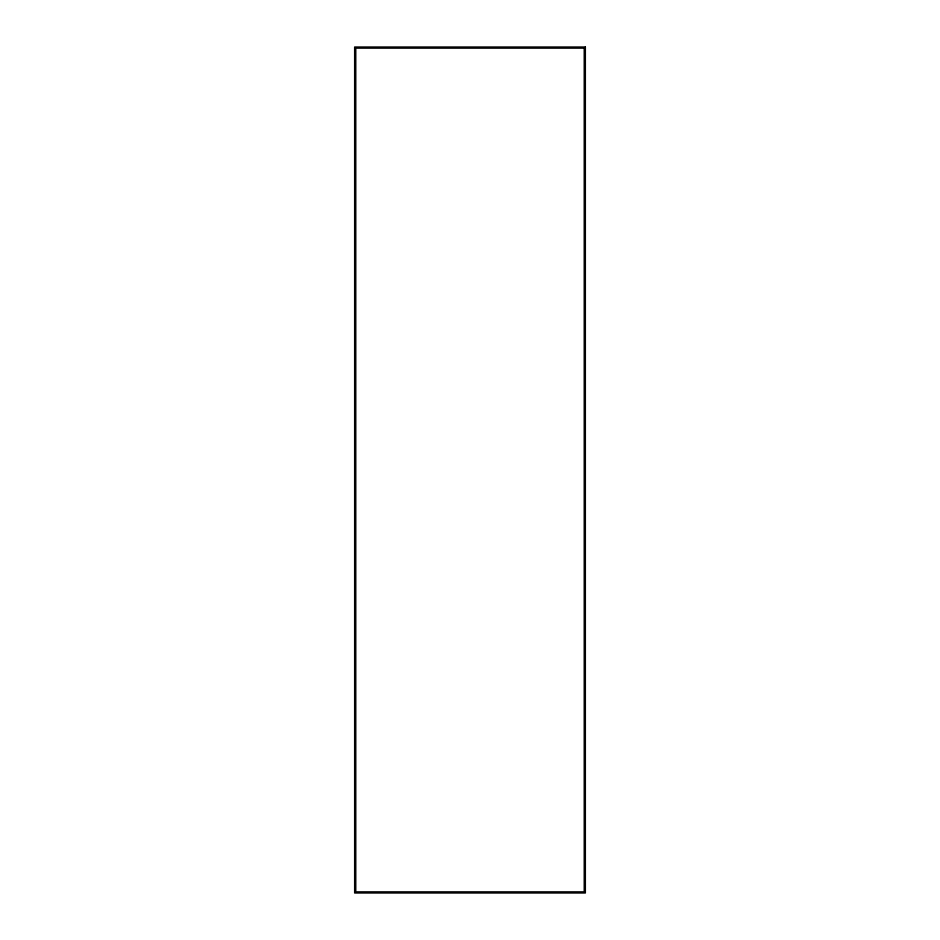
<?xml version="1.0" encoding="UTF-8"?>
<svg xmlns="http://www.w3.org/2000/svg" width="940" height="940" viewBox="0 0 940 940"><rect width="100%" height="100%" fill="white"/><g stroke="black" fill="none" stroke-linecap="round" stroke-linejoin="round"><path stroke-width="1.41" d="M585.361 47L354.639 47L354.639 893L585.361 893L585.361 47M584.21 48.151L355.79 48.151L355.79 891.849L584.21 891.849L584.21 48.151"/></g></svg>
